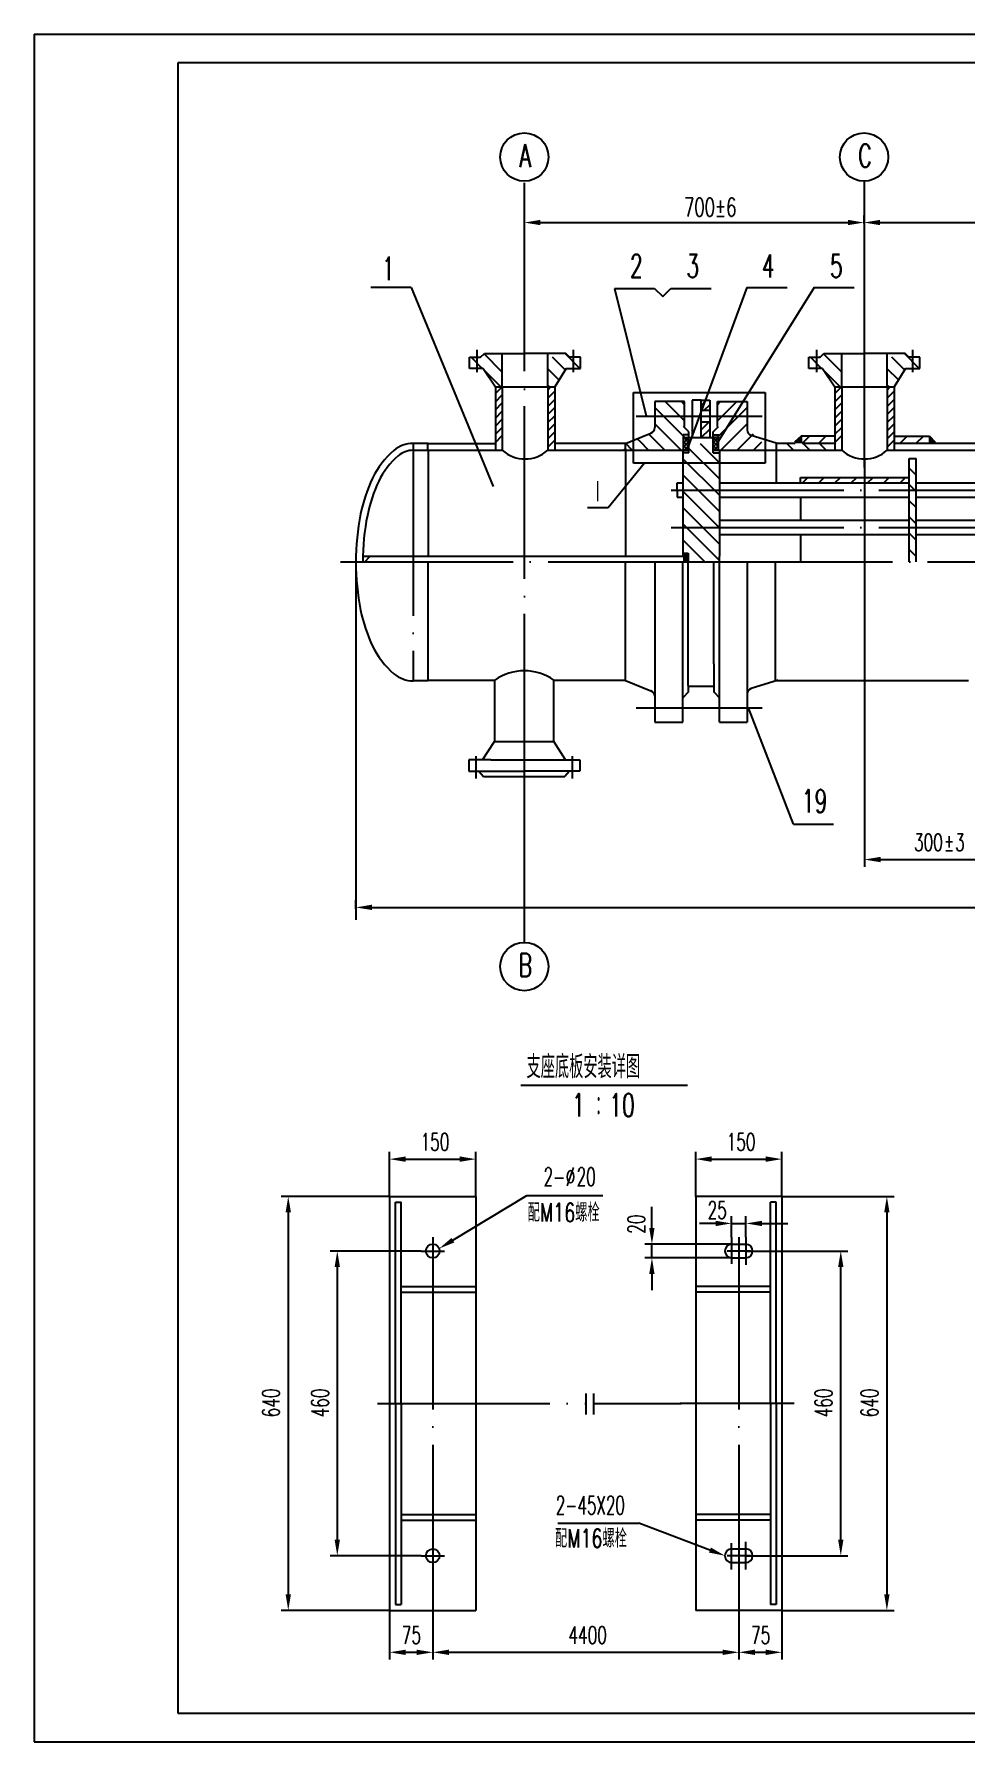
# Model space of a CAD drawing. Extents: x -187 to 2440, y 126 to 1474.
# Drawn here: x 662.4 to 824.4, y 871.2 to 1168.2 of the extents above; entities that cross this region are included whole.
import ezdxf
from ezdxf.enums import TextEntityAlignment as Align

# ---------------------------------------------------------------- set-up
doc = ezdxf.new("R2010")
doc.units = 0
doc.header["$MEASUREMENT"] = 0
doc.linetypes.add('DASHDOT-M', pattern=[36, 30, -3, 0, -3])
doc.linetypes.add('DIVIDE-M', pattern=[39, 30, -3, 0, -3, 0, -3])
doc.layers.get('0').update_dxf_attribs({"linetype": 'CONTINUOUS'})
for name, color, linetype in [('CDR_DWG1', 4, 'CONTINUOUS'), ('CDR_DWG2', 2, 'CONTINUOUS'), ('CDR_DWG3', 1, 'DASHDOT-M'), ('CDR_DWG4', 3, 'DIVIDE-M')]:
    doc.layers.add(name, color=color, linetype=linetype)
doc.styles.add('HZ', font='ROMANS', dxfattribs={"width": 0.7, "bigfont": 'HZ'})

# ---------------------------------------------------------------- blocks, each defined once
blk = doc.blocks.new('*X11')
for p, q in [((114.44, 233.24), (115.33, 234.12)), ((114.44, 233.94), (114.62, 234.12)), ((114.44, 232.53), (115.36, 233.45)), ((115.36, 232.54), (114.44, 233.45)), ((115.17, 232.02), (114.44, 232.75)), ((114.46, 232.02), (114.44, 232.04)), ((115.36, 233.24), (114.48, 234.12)), ((114.64, 232.02), (115.36, 232.74)), ((115.36, 233.95), (115.19, 234.12))]:
    blk.add_line(p, q)
blk = doc.blocks.new('*X10')
for p, q in [((41.06, 114.6), (44.43, 117.97)), ((41.06, 117.43), (41.6, 117.97)), ((41.06, 111.77), (46.21, 116.92)), ((41.64, 109.52), (46.21, 114.09)), ((44.47, 109.52), (47.32, 112.37)), ((47.29, 109.52), (48.73, 110.96))]:
    blk.add_line(p, q)

msp = doc.modelspace()

# ---------------------------------------------------------------- linework, layer by layer
for p, q in [((662.4, 1168.2), (662.4, 871.2)), ((662.4, 1168.2), (1503.4, 1168.2)), ((662.4, 1168.2), (1503.4, 1168.2)), ((747.65, 1117.57), (747.65, 1142.35)), ((806.73, 1142.58), (806.73, 1117.57)), ((747.65, 1135.26), (747.65, 1136.68)), ((750.45, 1135.43), (803.93, 1135.43)), ((806.73, 1135.26), (806.73, 1136.68)), ((806.73, 1135.97), (806.73, 1134.18)), ((809.53, 1135.43), (938.69, 1135.43)), ((727.98, 1124.12), (720.98, 1124.12)), ((727.98, 1124.12), (742.21, 1089.51)), ((763.31, 1123.95), (768.86, 1101.79)), ((763.31, 1123.95), (770.31, 1123.95)), ((770.31, 1123.95), (771.72, 1122.54)), ((771.72, 1122.54), (773.13, 1123.95)), ((773.13, 1123.95), (780.13, 1123.95)), ((786.35, 1124.12), (775.92, 1095.83)), ((798.04, 1124.12), (781.08, 1096.86)), ((786.35, 1124.12), (793.35, 1124.12)), ((798.04, 1124.12), (805.04, 1124.12)), ((740.33, 1110.07), (738.4, 1112.01)), ((743.82, 1109.41), (740.64, 1112.59)), ((754.75, 1109.8), (752.54, 1112.01)), ((757.3, 1110.07), (754.73, 1112.65)), ((799.36, 1110.07), (797.43, 1112.01)), ((802.85, 1109.41), (799.67, 1112.59)), ((813.78, 1109.8), (811.57, 1112.01)), ((816.33, 1110.07), (813.76, 1112.65)), ((743.57, 1106.84), (740.81, 1109.6)), ((753.67, 1108.05), (751.72, 1110)), ((802.59, 1106.84), (799.84, 1109.6)), ((812.7, 1108.05), (810.75, 1110)), ((742.62, 1105.68), (743.79, 1106.84)), ((742.62, 1104.26), (743.82, 1105.46)), ((752.05, 1106.84), (751.72, 1107.17)), ((751.72, 1106.29), (752.27, 1106.84)), ((751.72, 1104.88), (752.93, 1106.08)), ((766.61, 1105.87), (789.53, 1105.87)), ((766.61, 1093.59), (766.61, 1105.87)), ((789.53, 1105.87), (789.53, 1093.59)), ((801.65, 1105.68), (802.81, 1106.84)), ((801.65, 1104.26), (802.85, 1105.46)), ((811.08, 1106.84), (810.75, 1107.17)), ((810.75, 1106.29), (811.3, 1106.84)), ((810.75, 1104.88), (811.95, 1106.08)), ((742.62, 1102.85), (743.82, 1104.05)), ((742.62, 1101.43), (743.82, 1102.63)), ((751.72, 1103.46), (752.93, 1104.67)), ((751.72, 1102.05), (752.93, 1103.25)), ((778.38, 1103.62), (779.3, 1104.54)), ((778.95, 1102.78), (779.92, 1103.75)), ((781.25, 1100.92), (784.62, 1104.29)), ((781.25, 1103.75), (781.79, 1104.29)), ((781.25, 1098.09), (786.4, 1103.24)), ((801.65, 1102.85), (802.85, 1104.05)), ((801.65, 1101.43), (802.85, 1102.63)), ((810.75, 1103.46), (811.95, 1104.67)), ((810.75, 1102.05), (811.95, 1103.25)), ((742.62, 1100.02), (743.82, 1101.22)), ((742.62, 1098.61), (743.82, 1099.81)), ((751.72, 1100.63), (752.93, 1101.84)), ((751.72, 1099.22), (752.93, 1100.43)), ((751.72, 1097.8), (752.93, 1099.01)), ((778.38, 1099.38), (779.72, 1100.72)), ((778.43, 1098.02), (779.92, 1099.51)), ((781.83, 1095.84), (786.4, 1100.42)), ((801.65, 1100.02), (802.85, 1101.22)), ((801.65, 1098.61), (802.85, 1099.81)), ((810.75, 1100.63), (811.95, 1101.84)), ((810.75, 1099.22), (811.95, 1100.43)), ((810.75, 1097.8), (811.95, 1099.01)), ((742.62, 1097.19), (743.82, 1098.39)), ((751.72, 1096.39), (752.93, 1097.6)), ((767.83, 1097.28), (767.3, 1097.81)), ((775.35, 1097.13), (776.24, 1098.02)), ((775.35, 1097.84), (775.53, 1098.02)), ((776.27, 1096.43), (775.35, 1097.35)), ((775.35, 1096.42), (776.27, 1097.34)), ((776.08, 1095.92), (775.35, 1096.64)), ((776.27, 1097.14), (775.39, 1098.02)), ((775.55, 1095.92), (776.27, 1096.63)), ((776.27, 1097.84), (776.1, 1098.02)), ((781.57, 1090.83), (776.15, 1096.24)), ((781.57, 1093.65), (778.27, 1096.95)), ((784.66, 1095.84), (787.51, 1098.69)), ((787.49, 1095.84), (788.93, 1097.28)), ((794.47, 1095.84), (793.27, 1097.04)), ((795.82, 1098.28), (794.65, 1097.21)), ((796.02, 1097.04), (797.26, 1098.28)), ((797.29, 1095.84), (796.09, 1097.04)), ((798.85, 1097.04), (800.09, 1098.28)), ((800.12, 1095.84), (798.92, 1097.04)), ((801.65, 1097.19), (802.85, 1098.39)), ((810.75, 1096.39), (811.95, 1097.6)), ((813, 1097.04), (814.24, 1098.29)), ((815.82, 1097.04), (817.07, 1098.29)), ((818.11, 1098.29), (819.11, 1097.21)), ((768.57, 1093.59), (762.24, 1085.83)), ((789.53, 1093.59), (766.61, 1093.59)), ((781.57, 1088), (775.2, 1094.36)), ((806.8, 1094.33), (806.8, 1023.39)), ((781.57, 1085.17), (775.2, 1091.53)), ((796.02, 1090.15), (796.98, 1091.11)), ((798.85, 1090.15), (799.81, 1091.11)), ((801.67, 1090.15), (802.64, 1091.11)), ((804.5, 1090.15), (805.47, 1091.11)), ((807.33, 1090.15), (808.3, 1091.11)), ((810.16, 1090.15), (811.13, 1091.11)), ((812.99, 1090.15), (813.95, 1091.11)), ((815.77, 1091.51), (814.57, 1092.71)), ((781.57, 1082.34), (775.2, 1088.71)), ((815.77, 1088.68), (814.57, 1089.88)), ((815.77, 1085.85), (814.57, 1087.05)), ((762.24, 1085.83), (758.62, 1085.83)), ((781.57, 1079.51), (775.2, 1085.88)), ((815.77, 1083.02), (814.57, 1084.22)), ((781.57, 1076.68), (775.2, 1083.05)), ((815.77, 1080.2), (814.57, 1081.4)), ((779.03, 1076.4), (775.2, 1080.22)), ((815.74, 1077.4), (814.57, 1078.57)), ((718.34, 1076.4), (718.34, 1014.18)), ((775.46, 1077.64), (775.76, 1077.95)), ((776.15, 1077.24), (775.46, 1077.94)), ((775.46, 1077.22), (776.15, 1077.91)), ((776.15, 1076.82), (775.46, 1077.51)), ((775.46, 1076.8), (776.15, 1077.49)), ((776.15, 1076.4), (775.46, 1077.09)), ((775.72, 1076.4), (775.46, 1076.66)), ((775.48, 1076.4), (776.15, 1077.06)), ((776.15, 1077.67), (775.87, 1077.95)), ((775.9, 1076.4), (776.15, 1076.64)), ((794.44, 1030.77), (786.65, 1051.04)), ((747.65, 1010.22), (747.65, 1037.43)), ((794.44, 1030.77), (801.44, 1030.77)), ((809.6, 1024.64), (829.7, 1024.64)), ((718.34, 1016.08), (718.34, 1017.57)), ((721.14, 1016.32), (1014.75, 1016.32)), ((724.22, 966.06), (724.22, 973.79)), ((727.02, 972.54), (736.42, 972.54)), ((739.22, 966.06), (739.22, 973.79)), ((777.45, 966.06), (777.45, 973.79)), ((780.25, 972.54), (789.65, 972.54)), ((792.45, 966.06), (792.45, 973.79)), ((724.22, 966.06), (705.34, 966.06)), ((735.23, 958.44), (748.06, 966.23)), ((748.06, 966.23), (752.68, 966.23)), ((752.68, 966.23), (761.3, 966.23)), ((792.45, 966.06), (811.95, 966.06)), ((706.59, 963.26), (706.59, 896.86)), ((769.84, 960.56), (769.84, 964.24)), ((783.7, 958.98), (783.7, 962.61)), ((786.2, 958.98), (786.2, 962.61)), ((810.7, 963.26), (810.7, 896.86)), ((780.9, 961.36), (778.1, 961.36)), ((783.7, 961.36), (786.2, 961.36)), ((789, 961.36), (793.45, 961.36)), ((729.68, 956.56), (713.87, 956.56)), ((783.7, 957.76), (768.59, 957.76)), ((769.84, 955.36), (769.84, 957.76)), ((786.2, 956.56), (803.94, 956.56)), ((715.12, 953.76), (715.12, 906.36)), ((783.7, 955.36), (768.59, 955.36)), ((802.69, 906.36), (802.69, 953.76)), ((769.84, 952.56), (769.84, 949.76)), ((753.46, 909.22), (767.57, 909.22)), ((779.93, 904.55), (767.57, 909.22)), ((729.68, 903.56), (713.87, 903.56)), ((786.2, 903.56), (803.94, 903.56)), ((731.72, 900.99), (731.72, 885.52)), ((784.95, 900.99), (784.95, 885.52)), ((724.22, 894.06), (705.34, 894.06)), ((724.22, 894.06), (724.22, 885.52)), ((792.45, 894.06), (811.95, 894.06)), ((792.45, 894.06), (792.45, 885.52)), ((727.02, 886.77), (728.92, 886.77)), ((734.52, 886.77), (782.15, 886.77)), ((787.75, 886.77), (789.65, 886.77)), ((662.4, 871.2), (1503.4, 871.2))]:
    msp.add_line(p, q)
for points in [[(750.45, 1135.9), (750.45, 1134.97), (747.65, 1135.43)], [(803.93, 1135.9), (803.93, 1134.97), (806.73, 1135.43)], [(809.53, 1135.9), (809.53, 1134.97), (806.73, 1135.43)], [(795.82, 1097.05), (795.82, 1098.29), (794.53, 1097.05)], [(818.15, 1097.07), (818.15, 1098.21), (819.14, 1097.12)], [(809.6, 1025.11), (809.6, 1024.18), (806.8, 1024.64)], [(721.14, 1016.79), (721.14, 1015.86), (718.34, 1016.32)], [(727.02, 973.01), (727.02, 972.07), (724.22, 972.54)], [(736.42, 973.01), (736.42, 972.07), (739.22, 972.54)], [(780.25, 973.01), (780.25, 972.07), (777.45, 972.54)], [(789.65, 973.01), (789.65, 972.07), (792.45, 972.54)], [(706.13, 963.26), (707.06, 963.26), (706.59, 966.06)], [(810.24, 963.26), (811.17, 963.26), (810.7, 966.06)], [(769.37, 960.56), (770.3, 960.56), (769.84, 957.76)], [(780.9, 961.82), (780.9, 960.89), (783.7, 961.36)], [(789, 961.82), (789, 960.89), (786.2, 961.36)], [(714.65, 953.76), (715.58, 953.76), (715.12, 956.56)], [(735.47, 958.04), (734.99, 958.84), (732.84, 956.99)], [(802.22, 953.76), (803.15, 953.76), (802.69, 956.56)], [(769.37, 952.56), (770.3, 952.56), (769.84, 955.36)], [(714.65, 906.36), (715.58, 906.36), (715.12, 903.56)], [(802.22, 906.36), (803.15, 906.36), (802.69, 903.56)], [(780.1, 904.99), (779.77, 904.12), (782.55, 903.56)], [(706.13, 896.86), (707.06, 896.86), (706.59, 894.06)], [(810.24, 896.86), (811.17, 896.86), (810.7, 894.06)], [(727.02, 887.23), (727.02, 886.3), (724.22, 886.77)], [(728.92, 887.23), (728.92, 886.3), (731.72, 886.77)], [(734.52, 887.23), (734.52, 886.3), (731.72, 886.77)], [(782.15, 887.23), (782.15, 886.3), (784.95, 886.77)], [(787.75, 887.23), (787.75, 886.3), (784.95, 886.77)], [(789.65, 887.23), (789.65, 886.3), (792.45, 886.77)]]:
    msp.add_solid(points)
at = {"layer": 'CDR_DWG1'}
for p, q in [((687.4, 1163.2), (687.4, 876.2)), ((1498.4, 1163.2), (687.4, 1163.2)), ((738.12, 1110.07), (738.12, 1112.01)), ((738.12, 1112.01), (740.05, 1112.01)), ((740.05, 1112.01), (739.95, 1112.01)), ((740.05, 1112.01), (740.7, 1112.65)), ((740.7, 1112.65), (747.65, 1112.65)), ((743.82, 1106.84), (743.82, 1112.65)), ((754.86, 1112.65), (747.65, 1112.65)), ((751.72, 1106.84), (751.72, 1112.65)), ((755.5, 1112.01), (754.86, 1112.65)), ((757.43, 1112.01), (755.5, 1112.01)), ((757.43, 1110.07), (757.43, 1112.01)), ((797.15, 1110.07), (797.15, 1112.01)), ((797.15, 1112.01), (799.08, 1112.01)), ((799.08, 1112.01), (798.97, 1112.01)), ((799.08, 1112.01), (799.72, 1112.65)), ((799.72, 1112.65), (800.85, 1112.65)), ((800.85, 1112.65), (802.71, 1112.65)), ((802.71, 1112.65), (806.8, 1112.65)), ((802.85, 1106.84), (802.85, 1112.65)), ((810.92, 1112.65), (806.8, 1112.65)), ((810.75, 1106.84), (810.75, 1112.65)), ((812.75, 1112.65), (810.92, 1112.65)), ((813.89, 1112.65), (812.75, 1112.65)), ((814.53, 1112.01), (813.89, 1112.65)), ((816.46, 1112.01), (814.53, 1112.01)), ((816.46, 1110.07), (816.46, 1112.01)), ((740.5, 1110.07), (738.12, 1110.07)), ((740.5, 1110.07), (742.62, 1106.86)), ((754.92, 1110.07), (752.93, 1106.84)), ((754.92, 1110.07), (757.43, 1110.07)), ((799.52, 1110.07), (797.15, 1110.07)), ((799.52, 1110.07), (801.65, 1106.86)), ((813.94, 1110.07), (811.95, 1106.84)), ((813.94, 1110.07), (816.46, 1110.07)), ((742.62, 1106.86), (742.62, 1095.84)), ((742.73, 1106.84), (743.82, 1106.84)), ((743.82, 1106.84), (743.82, 1095.84)), ((743.82, 1106.84), (751.72, 1106.84)), ((751.72, 1107.17), (751.72, 1095.84)), ((751.72, 1106.84), (752.93, 1106.84)), ((752.93, 1106.84), (752.93, 1095.84)), ((766.61, 1105.87), (766.61, 1105.87)), ((801.65, 1106.86), (801.65, 1095.84)), ((801.75, 1106.84), (802.85, 1106.84)), ((802.85, 1106.84), (802.85, 1095.84)), ((802.85, 1106.84), (810.75, 1106.84)), ((810.75, 1107.17), (810.75, 1095.84)), ((810.75, 1106.84), (811.95, 1106.84)), ((811.95, 1106.84), (811.95, 1095.84)), ((775.5, 1104.29), (770.35, 1104.29)), ((770.35, 1104.29), (770.35, 1099.76)), ((775.5, 1099.97), (775.5, 1104.29)), ((776.83, 1104.54), (776.83, 1098.02)), ((778.38, 1104.54), (776.83, 1104.54)), ((778.38, 1102.78), (778.38, 1104.54)), ((778.38, 1104.54), (779.92, 1104.54)), ((778.38, 1102.11), (778.38, 1102.78)), ((778.38, 1102.78), (779.92, 1102.78)), ((778.38, 1100.06), (778.38, 1102.11)), ((779.92, 1104.54), (779.92, 1102.11)), ((779.92, 1102.11), (779.92, 1100.11)), ((781.25, 1104.29), (786.4, 1104.29)), ((781.25, 1099.97), (781.25, 1104.29)), ((786.4, 1104.29), (786.4, 1099.37)), ((776.27, 1099.06), (775.35, 1099.97)), ((776.27, 1098.69), (776.27, 1099.06)), ((779.92, 1100.72), (778.38, 1100.72)), ((778.38, 1098.02), (778.38, 1100.06)), ((779.92, 1100.11), (779.92, 1098.02)), ((780.48, 1099.06), (781.4, 1099.97)), ((780.48, 1098.69), (780.48, 1099.06)), ((730.94, 1097.02), (728.3, 1097.02)), ((730.87, 1095.82), (730.87, 1097.02)), ((730.94, 1097.02), (742.62, 1097.02)), ((765.3, 1097), (752.93, 1097)), ((764.95, 1095.82), (765.23, 1096.1)), ((765.23, 1096.99), (769.65, 1098.81)), ((765.23, 1095.82), (765.23, 1096.99)), ((765.23, 1096.1), (765.23, 1077.38)), ((766.42, 1095.85), (765.3, 1097)), ((775.2, 1095.98), (775.2, 1087.45)), ((776.24, 1098.5), (775.3, 1098.5)), ((775.35, 1098.02), (775.35, 1098.5)), ((775.35, 1095.84), (775.35, 1098.02)), ((775.37, 1095.92), (775.35, 1095.93)), ((775.37, 1098.02), (776.28, 1098.02)), ((776.27, 1098.03), (776.27, 1098.69)), ((776.27, 1095.86), (776.27, 1098.03)), ((776.28, 1098.02), (778.38, 1098.02)), ((778.38, 1098.02), (779.92, 1098.02)), ((779.85, 1098.02), (779.92, 1098.09)), ((779.92, 1098.02), (781.36, 1098.02)), ((781.38, 1098.02), (780.47, 1098.02)), ((780.48, 1098.03), (780.48, 1098.69)), ((780.48, 1095.86), (780.48, 1098.03)), ((780.51, 1098.5), (781.45, 1098.5)), ((781.4, 1098.02), (781.4, 1098.5)), ((781.4, 1095.84), (781.4, 1098.02)), ((781.57, 1095.98), (781.57, 1087.45)), ((791.44, 1097.04), (787.1, 1098.41)), ((791.44, 1097.05), (791.44, 1090.15)), ((791.45, 1097.04), (794.75, 1097.04)), ((795.82, 1098.28), (795.82, 1097.05)), ((801.65, 1098.28), (795.82, 1098.28)), ((795.96, 1097.04), (801.65, 1097.04)), ((796.34, 1097.04), (801.65, 1097.04)), ((801.68, 1097.04), (801.82, 1097.17)), ((811.95, 1098.29), (818.11, 1098.29)), ((811.95, 1097.04), (818.12, 1097.04)), ((811.95, 1097.04), (831.29, 1097.04)), ((818.11, 1098.29), (818.11, 1097.06)), ((728.3, 1095.82), (730.87, 1095.82)), ((730.87, 1095.82), (743.85, 1095.82)), ((730.87, 1095.82), (741.4, 1095.82)), ((730.94, 1095.82), (730.94, 1077.38)), ((751.71, 1095.82), (765.26, 1095.82)), ((765.25, 1095.84), (776.27, 1095.84)), ((776.27, 1095.37), (775.2, 1095.37)), ((776.27, 1095.37), (776.27, 1095.86)), ((780.48, 1095.37), (780.48, 1095.86)), ((780.48, 1095.84), (795.48, 1095.84)), ((780.48, 1095.37), (781.55, 1095.37)), ((795.48, 1095.84), (802.85, 1095.84)), ((810.75, 1095.84), (833.03, 1095.84)), ((814.57, 1076.4), (814.57, 1094.4)), ((814.57, 1094.4), (815.77, 1094.4)), ((815.77, 1076.4), (815.77, 1094.4)), ((774.25, 1088.9), (774.25, 1090.15)), ((774.25, 1090.15), (775.2, 1090.15)), ((781.57, 1090.15), (809.82, 1090.15)), ((795.71, 1091.11), (814.57, 1091.11)), ((795.71, 1090.14), (795.71, 1091.11)), ((809.82, 1090.15), (814.57, 1090.15)), ((815.77, 1090.15), (839.71, 1090.15)), ((774.25, 1088.9), (774.25, 1087.65)), ((774.25, 1087.65), (775.2, 1087.65)), ((775.2, 1087.4), (775.2, 1077.38)), ((781.57, 1087.65), (809.54, 1087.65)), ((781.57, 1087.4), (781.57, 1077.4)), ((795.69, 1087.65), (795.69, 1083.65)), ((809.54, 1087.65), (814.57, 1087.65)), ((815.77, 1087.65), (839.71, 1087.65)), ((781.57, 1083.65), (809.57, 1083.65)), ((781.57, 1081.15), (809.57, 1081.15)), ((795.69, 1081.15), (795.69, 1076.4)), ((809.57, 1083.65), (814.57, 1083.65)), ((809.57, 1081.15), (814.57, 1081.15)), ((815.77, 1083.65), (839.57, 1083.65)), ((815.77, 1081.15), (839.57, 1081.15)), ((719.64, 1077.38), (775.46, 1077.38)), ((719.84, 1076.39), (720.81, 1077.4)), ((730.87, 1076.38), (730.87, 1055.73)), ((765.23, 1055.77), (765.23, 1076.4)), ((768.35, 1076.4), (775.54, 1076.4)), ((770.35, 1076.4), (770.35, 1048.52)), ((775.2, 1048.52), (775.2, 1076.4)), ((775.46, 1077.95), (776.15, 1077.95)), ((775.46, 1076.4), (775.46, 1077.95)), ((776.15, 1076.4), (775.46, 1076.4)), ((776.15, 1077.95), (776.15, 1076.4)), ((776.15, 1058.7), (776.15, 1076.4)), ((780.62, 1058.7), (780.62, 1076.4)), ((781.57, 1076.4), (781.57, 1077.4)), ((781.57, 1048.52), (781.57, 1076.4)), ((786.4, 1076.4), (786.4, 1048.52)), ((791.25, 1076.4), (791.25, 1055.69)), ((776.15, 1054.91), (776.15, 1058.7)), ((780.62, 1058.7), (780.62, 1054.91)), ((730.94, 1055.73), (728.3, 1055.73)), ((742.5, 1055.76), (730.87, 1055.76)), ((742.5, 1045.17), (742.5, 1055.76)), ((752.8, 1045.17), (752.8, 1055.76)), ((765.22, 1055.76), (752.8, 1055.76)), ((765.23, 1055.77), (769.65, 1053.98)), ((776.15, 1054.91), (776.15, 1053.73)), ((776.17, 1054.78), (780.62, 1054.78)), ((780.62, 1054.91), (780.62, 1053.71)), ((791.78, 1055.86), (787.1, 1054.38)), ((791.25, 1055.8), (824.88, 1055.8)), ((776.16, 1053.74), (775.25, 1052.82)), ((780.64, 1053.74), (781.56, 1052.82)), ((770.35, 1048.52), (775.2, 1048.52)), ((781.57, 1048.52), (786.4, 1048.52)), ((740.37, 1041.96), (742.49, 1045.17)), ((742.49, 1045.17), (752.79, 1045.17)), ((754.79, 1041.96), (752.8, 1045.19)), ((737.99, 1041.96), (737.99, 1040.03)), ((741.85, 1041.96), (737.99, 1041.96)), ((737.99, 1040.03), (747.65, 1040.03)), ((739.76, 1040.03), (740.57, 1039.11)), ((741.85, 1041.96), (753.44, 1041.96)), ((757.3, 1040.03), (747.65, 1040.03)), ((753.44, 1041.96), (757.3, 1041.96)), ((755.52, 1040.03), (754.72, 1039.11)), ((757.3, 1041.96), (757.3, 1040.03)), ((740.57, 1039.11), (754.72, 1039.11)), ((724.22, 966.06), (724.22, 894.06)), ((724.22, 966.06), (739.22, 966.06)), ((739.22, 966.06), (739.22, 894.06)), ((777.45, 966.06), (777.45, 894.06)), ((792.45, 966.06), (777.45, 966.06)), ((792.45, 966.06), (792.45, 894.06)), ((725.22, 930.06), (725.22, 965.06)), ((725.22, 965.06), (726.22, 965.06)), ((726.22, 930.06), (726.22, 965.06)), ((790.45, 930.06), (790.45, 965.06)), ((791.45, 965.06), (790.45, 965.06)), ((791.45, 930.06), (791.45, 965.06)), ((783.7, 957.76), (786.2, 957.76)), ((783.7, 955.36), (786.2, 955.36)), ((726.22, 950.39), (739.22, 950.39)), ((726.22, 949.39), (739.22, 949.39)), ((790.45, 950.39), (777.45, 950.39)), ((790.45, 949.39), (777.45, 949.39)), ((725.22, 930.06), (725.22, 895.06)), ((726.22, 930.06), (726.22, 895.06)), ((790.45, 930.06), (790.45, 895.06)), ((791.45, 930.06), (791.45, 895.06)), ((726.22, 910.74), (739.22, 910.74)), ((726.22, 909.74), (739.22, 909.74)), ((790.45, 910.74), (777.45, 910.74)), ((790.45, 909.74), (777.45, 909.74)), ((783.7, 904.76), (786.2, 904.76)), ((783.7, 902.36), (786.2, 902.36)), ((724.22, 894.06), (739.22, 894.06)), ((725.22, 895.06), (726.22, 895.06)), ((792.45, 894.06), (777.45, 894.06)), ((791.45, 895.06), (790.45, 895.06)), ((687.4, 876.2), (1498.4, 876.2))]:
    msp.add_line(p, q, dxfattribs=at)
for centre in [(731.72, 956.56), (731.72, 903.56)]:
    msp.add_circle(centre, 1.2, dxfattribs=at)
for centre, radius, start, end in [((769.35, 1099.76), 1, 287.5069, 360), ((787.4, 1099.37), 1, 180, 252.4931), ((728.3, 1091.88), 5.14, 90, 130.6569), ((734.61, 1084.53), 14.83, 130.6569, 154.252), ((734.61, 1084.53), 13.63, 130.6569, 154.252), ((728.3, 1091.88), 3.94, 90, 130.6569), ((747.77, 1100.24), 5.92, 228.1229, 311.8771), ((806.8, 1100.24), 5.92, 228.1229, 311.8771), ((744.81, 1079.62), 26.14, 154.252, 168.7024), ((744.81, 1079.62), 24.94, 154.252, 168.7024), ((761.03, 1076.38), 42.68, 168.7024, 180), ((761.03, 1076.38), 41.48, 168.7024, 180), ((761.03, 1076.38), 42.68, 180, 191.2976), ((744.81, 1073.13), 26.14, 191.2976, 205.748), ((734.61, 1068.22), 14.83, 205.748, 229.3431), ((747.65, 1048.47), 9, 55.0891, 124.9109), ((728.3, 1060.87), 5.14, 229.3431, 270), ((787.4, 1053.43), 1, 107.5069, 180), ((769.35, 1053.03), 1, 0, 72.4931), ((783.75, 956.56), 1.2, 92.388, 267.612), ((786.15, 956.56), 1.2, 272.388, 87.612), ((783.75, 903.56), 1.2, 92.388, 267.612), ((786.15, 903.56), 1.2, 272.388, 87.612)]:
    msp.add_arc(centre, radius, start, end, dxfattribs=at)
at = {"layer": 'CDR_DWG2'}
msp.add_line((747.06, 985.4), (776.03, 985.4), dxfattribs=at)
for centre in [(747.65, 1146.82), (806.73, 1146.82), (747.65, 1006.03)]:
    msp.add_circle(centre, 4.2, dxfattribs=at)
at = {"layer": 'CDR_DWG3', "linetype": 'DASHDOT-M'}
for p, q in [((747.65, 1037.37), (747.65, 1117.63)), ((806.73, 1117.72), (806.73, 1092.84)), ((739.41, 1113.29), (739.41, 1109.43)), ((756.15, 1113.29), (756.15, 1109.43)), ((798.44, 1113.29), (798.44, 1109.43)), ((815.17, 1113.29), (815.17, 1109.43)), ((767.11, 1101.75), (789.03, 1101.75)), ((728.3, 1097.02), (728.3, 1055.73)), ((773.19, 1088.9), (992.57, 1088.9)), ((773.19, 1082.4), (938.87, 1082.4)), ((715.69, 1076.4), (775.47, 1076.4)), ((775.54, 1076.4), (777.8, 1076.4)), ((777.8, 1076.4), (781.68, 1076.4)), ((781.68, 1076.4), (1020.42, 1076.4)), ((767.11, 1051.04), (789.03, 1051.04)), ((739.28, 1038.74), (739.28, 1042.6)), ((756.02, 1038.74), (756.02, 1042.6)), ((729.68, 956.56), (733.74, 956.56)), ((731.72, 958.98), (731.72, 900.99)), ((786.99, 956.56), (782.93, 956.56)), ((783.7, 958.98), (783.7, 954.35)), ((784.95, 958.98), (784.95, 900.99)), ((786.2, 958.98), (786.2, 954.13)), ((722.09, 930.06), (758.33, 930.06)), ((759.69, 930.06), (774.91, 930.06)), ((794.57, 930.06), (774.75, 930.06)), ((786.2, 901.15), (786.2, 906)), ((729.68, 903.56), (733.74, 903.56)), ((786.99, 903.56), (782.93, 903.56)), ((783.7, 901.15), (783.7, 905.77))]:
    msp.add_line(p, q, dxfattribs=at)
at = {"layer": 'CDR_DWG4', "linetype": 'DIVIDE-M'}
for p, q in [((758.33, 931.78), (758.33, 928.12)), ((759.69, 931.78), (759.69, 928.12))]:
    msp.add_line(p, q, dxfattribs=at)

# ---------------------------------------------------------------- block references
at = {"xscale": -1}
for name, p in [('*X10', (816.56, 986.32)), ('*X11', (895.84, 863.89))]:
    msp.add_blockref(name, p, dxfattribs=at)

# ---------------------------------------------------------------- texts
at = {"style": 'HZ', "width": 0.65}
msp.add_text('700%%P6 ', height=3.2, dxfattribs=at).set_placement((780.7, 1136.5), align=Align.CENTER)
at = {"style": 'HZ'}
for s, height, width, p in [('300', 3, 0.65, (815.42, 1026.14)), ('%%p', 3, 0.65, (820.62, 1026.14)), ('3', 3, 0.65, (822.57, 1026.14)), ('150', 3, 0.65, (729.6, 974.04)), ('150', 3, 0.65, (782.84, 974.04)), ('2-', 3.2, 0.6, (751, 967.87)), ('%%c', 3.2, 0.6, (754.84, 967.87)), ('20', 3.2, 0.6, (756.76, 967.87)), ('配M16螺栓', 3.2, 0.7, (748.23, 961.67)), ('25', 3, 0.65, (779.53, 962.17)), ('2-45X20', 3.2, 0.6, (753.12, 910.74)), ('配M16螺栓', 3.2, 0.7, (752.97, 904.99)), ('75', 3, 0.65, (726.34, 888.27)), ('4400', 3, 0.65, (755.32, 888.27)), ('75', 3, 0.65, (787.08, 888.27))]:
    msp.add_text(s, height=height, dxfattribs=dict(at, width=width)).set_placement(p)
at = {"style": 'HZ', "width": 0.65}
for s, p in [('20', (768.63, 959.56)), ('640', (705.09, 927.63)), ('460', (713.62, 927.63)), ('460', (801.19, 927.63)), ('640', (809.2, 927.63))]:
    msp.add_text(s, height=3, rotation=90, dxfattribs=at).set_placement(p)
at = {"layer": 'CDR_DWG1', "style": 'HZ', "width": 0.65}
for s, p in [('1', (724, 1125.41)), ('2', (767.14, 1125.89)), ('3', (776.95, 1125.89)), ('4', (790.06, 1125.89)), ('5', (801.91, 1125.89)), ('19', (798.11, 1032.8))]:
    msp.add_text(s, height=4, dxfattribs=at).set_placement(p, align=Align.CENTER)
at = {"layer": 'CDR_DWG2', "style": 'HZ', "width": 0.65}
for s, p in [('A', (747.81, 1145.07)), ('C', (806.89, 1145.07)), ('B', (747.81, 1004.28))]:
    msp.add_text(s, height=4, dxfattribs=at).set_placement(p, align=Align.CENTER)
for s, p in [('Ⅰ', (759.15, 1086.58)), ('支座底板安装详图', (748.03, 986.6)), ('1 ：10', (755.94, 979.93))]:
    msp.add_text(s, height=4, dxfattribs=at).set_placement(p)

doc.saveas('drawing.dxf')
